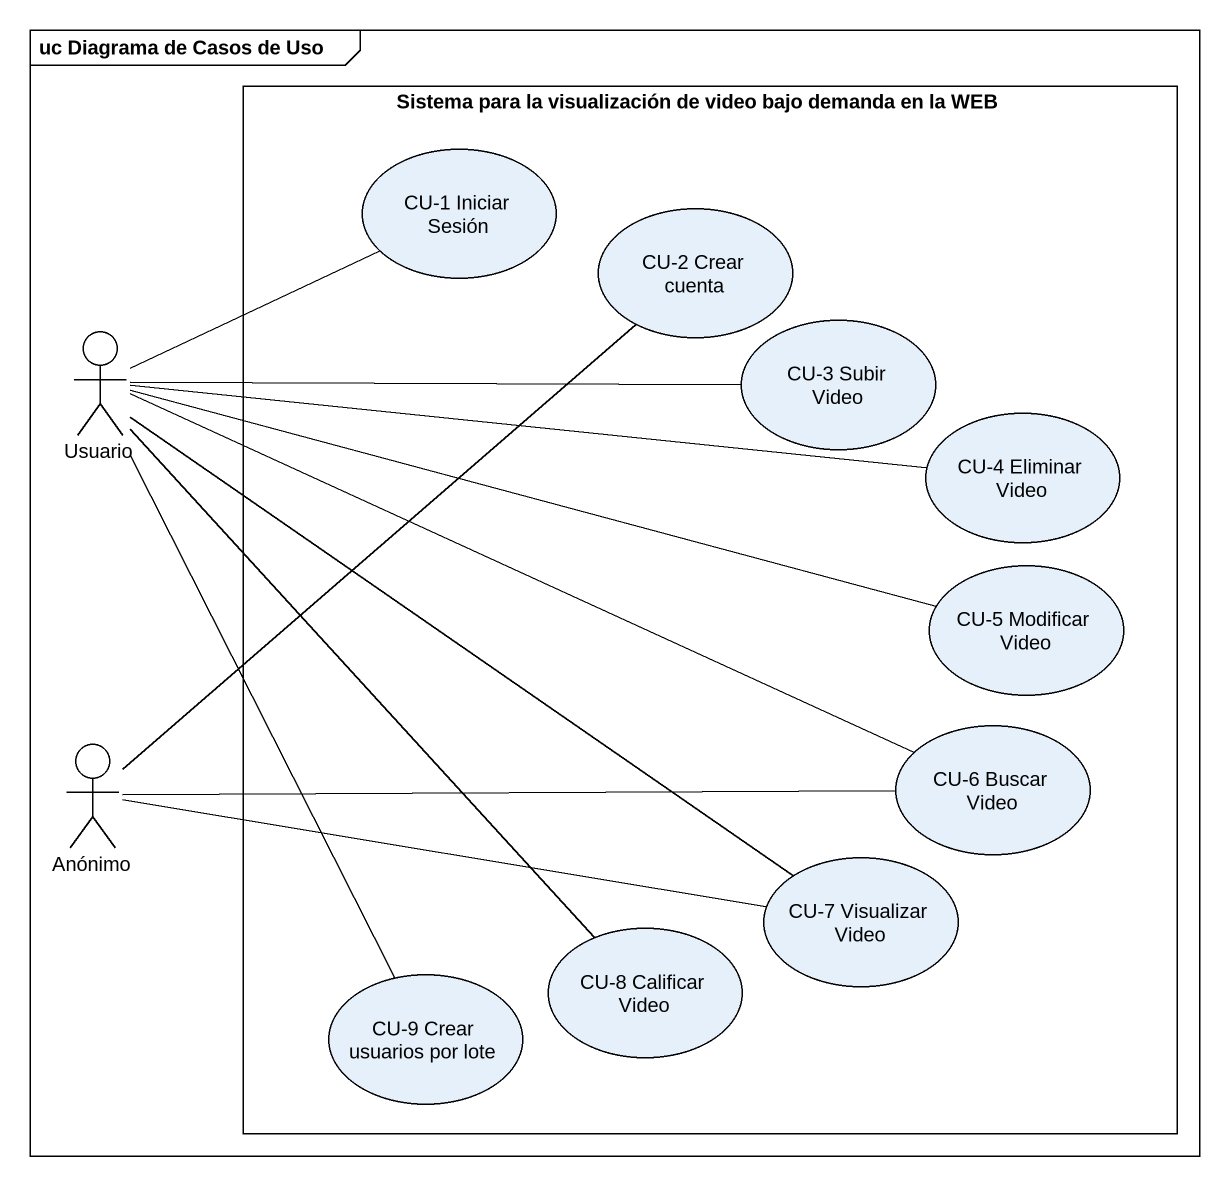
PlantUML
@startuml
mainframe uc Diagrama de Casos de Uso
rectangle "Sistema para la visualización de video bajo demanda en la WEB" as Sistema_para_la {
  usecase "CU-1 Iniciar Sesión" as CU_1_Iniciar_Sesión
  usecase "CU-2 Crear cuenta" as CU_2_Crear_cuenta
  usecase "CU-3 Subir Video" as CU_3_Subir_Video
  usecase "CU-4 Eliminar Video" as CU_4_Eliminar_Video
  usecase "CU-5 Modificar Video" as CU_5_Modificar_Video
  usecase "CU-6 Buscar Video" as CU_6_Buscar_Video
  usecase "CU-7 Visualizar Video" as CU_7_Visualizar_Video
  usecase "CU-8 Calificar Video" as CU_8_Calificar_Video
  usecase "CU-9 Crear usuarios por lote" as CU_9_Crear_usuarios_por_lote
}
actor Usuario
actor Anónimo
Usuario -right- CU_1_Iniciar_Sesión
Usuario -right- CU_3_Subir_Video
Usuario -right- CU_4_Eliminar_Video
Usuario -right- CU_5_Modificar_Video
Usuario -right- CU_6_Buscar_Video
Usuario -- CU_7_Visualizar_Video
Usuario -- CU_8_Calificar_Video
Usuario -- CU_9_Crear_usuarios_por_lote
Anónimo -up- CU_2_Crear_cuenta
Anónimo -right- CU_6_Buscar_Video
Anónimo -right- CU_7_Visualizar_Video
@enduml
